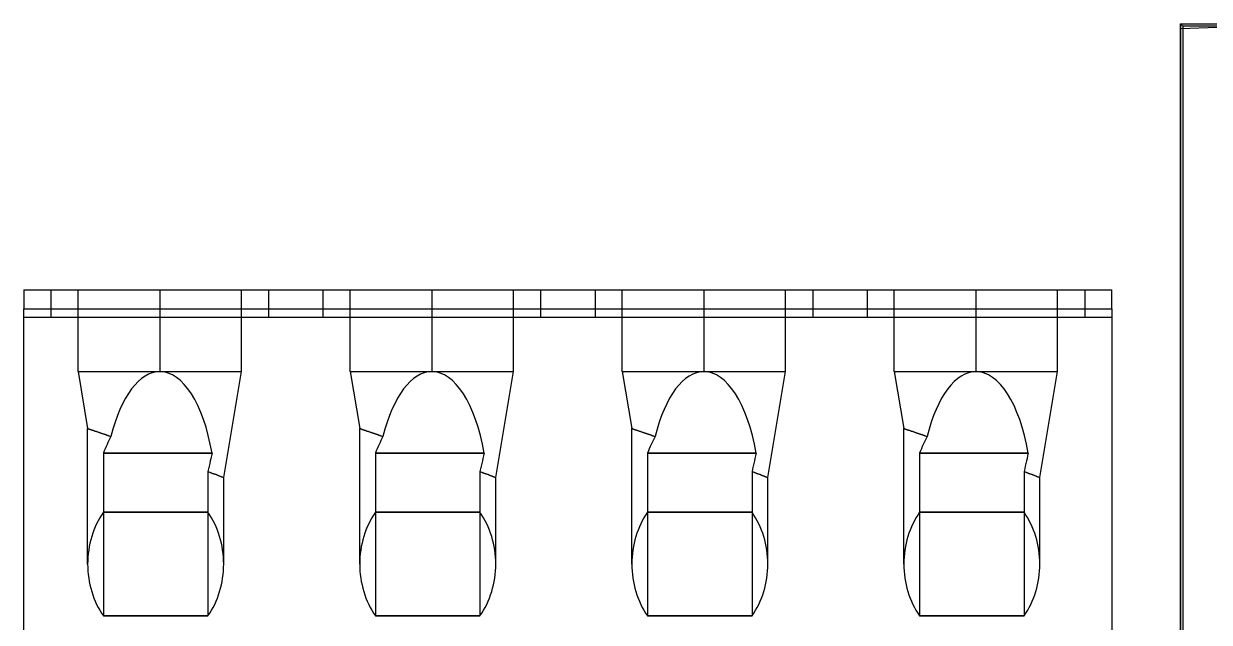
# Model space of a CAD drawing. Header units: inches. Extents: x -13.2 to 36, y -6.6 to 12.8.
# Drawn here: x 28.77 to 29.628, y 4.817 to 5.25 of the extents above; entities that cross this region are included whole.
import ezdxf

# ---------------------------------------------------------------- set-up
doc = ezdxf.new("R2010")
doc.units = ezdxf.units.IN
doc.header["$MEASUREMENT"] = 0
for name, color, linetype in [('MAIN-1', 7, 'Continuous'), ('MAIN-2', 7, 'Continuous'), ('PSYMS', 7, 'Continuous')]:
    doc.layers.add(name, color=color, linetype=linetype)

# ---------------------------------------------------------------- blocks, each defined once
blk = doc.blocks.new('2963938')
at = {"layer": 'MAIN-1'}
for p, q in [((0.05118, 2.19409), (0.05118, 2.18032)), ((0.05118, 2.19409), (0.83858, 2.19409)), ((0.83858, 2.18032), (0.83858, 2.19409)), ((0.05118, 1.92638), (0.05118, 2.18032)), ((0.05118, 2.18032), (0.83858, 2.18032)), ((0.83858, 2.18032), (0.83858, 1.92638))]:
    blk.add_line(p, q, dxfattribs=at)
at = {"layer": 'MAIN-2'}
for p, q in [((0.07087, 2.19409), (0.07087, 2.19409)), ((0.07087, 2.19409), (0.07087, 2.17441)), ((0.09055, 2.13504), (0.09055, 2.19409)), ((0.09055, 2.13504), (0.09055, 2.19409)), ((0.14961, 2.19409), (0.14961, 2.13504)), ((0.14961, 2.19409), (0.14961, 2.13504)), ((0.14961, 2.19409), (0.14961, 2.13504)), ((0.14961, 2.19409), (0.14961, 2.13504)), ((0.20866, 2.13504), (0.20866, 2.19409)), ((0.20866, 2.13504), (0.20866, 2.19409)), ((0.22835, 2.19409), (0.22835, 2.19409)), ((0.22835, 2.19409), (0.22835, 2.17441)), ((0.26772, 2.19409), (0.26772, 2.19409)), ((0.26772, 2.19409), (0.26772, 2.17441)), ((0.2874, 2.13504), (0.2874, 2.19409)), ((0.2874, 2.13504), (0.2874, 2.19409)), ((0.34646, 2.19409), (0.34646, 2.13504)), ((0.34646, 2.19409), (0.34646, 2.13504)), ((0.34646, 2.19409), (0.34646, 2.13504)), ((0.34646, 2.19409), (0.34646, 2.13504)), ((0.40551, 2.13504), (0.40551, 2.19409)), ((0.40551, 2.13504), (0.40551, 2.19409)), ((0.4252, 2.19409), (0.4252, 2.19409)), ((0.4252, 2.19409), (0.4252, 2.17441)), ((0.46457, 2.19409), (0.46457, 2.19409)), ((0.46457, 2.19409), (0.46457, 2.17441)), ((0.48425, 2.13504), (0.48425, 2.19409)), ((0.48425, 2.13504), (0.48425, 2.19409)), ((0.54331, 2.19409), (0.54331, 2.13504)), ((0.54331, 2.19409), (0.54331, 2.13504)), ((0.54331, 2.19409), (0.54331, 2.13504)), ((0.54331, 2.19409), (0.54331, 2.13504)), ((0.60236, 2.13504), (0.60236, 2.19409)), ((0.60236, 2.13504), (0.60236, 2.19409)), ((0.62205, 2.19409), (0.62205, 2.19409)), ((0.62205, 2.19409), (0.62205, 2.17441)), ((0.66142, 2.19409), (0.66142, 2.19409)), ((0.66142, 2.19409), (0.66142, 2.17441)), ((0.6811, 2.13504), (0.6811, 2.19409)), ((0.6811, 2.13504), (0.6811, 2.19409)), ((0.74016, 2.19409), (0.74016, 2.13504)), ((0.74016, 2.19409), (0.74016, 2.13504)), ((0.74016, 2.19409), (0.74016, 2.13504)), ((0.74016, 2.19409), (0.74016, 2.13504)), ((0.79921, 2.13504), (0.79921, 2.19409)), ((0.79921, 2.13504), (0.79921, 2.19409)), ((0.8189, 2.19409), (0.8189, 2.19409)), ((0.8189, 2.19409), (0.8189, 2.17441)), ((0.05118, 2.18032), (0.83858, 2.18032)), ((0.05118, 2.17441), (0.83858, 2.17441)), ((0.05118, 2.17441), (0.05118, 2.17441)), ((0.07087, 2.17441), (0.07087, 2.17441)), ((0.22835, 2.17441), (0.22835, 2.17441)), ((0.26772, 2.17441), (0.26772, 2.17441)), ((0.4252, 2.17441), (0.4252, 2.17441)), ((0.46457, 2.17441), (0.46457, 2.17441)), ((0.62205, 2.17441), (0.62205, 2.17441)), ((0.66142, 2.17441), (0.66142, 2.17441)), ((0.8189, 2.17441), (0.8189, 2.17441)), ((0.83858, 2.17441), (0.83858, 2.17441)), ((0.09055, 2.13504), (0.09744, 2.0937)), ((0.09055, 2.13504), (0.09744, 2.0937)), ((0.09055, 2.13504), (0.14961, 2.13504)), ((0.09055, 2.13504), (0.14961, 2.13504)), ((0.14961, 2.13504), (0.20866, 2.13504)), ((0.14961, 2.13504), (0.20866, 2.13504)), ((0.19587, 2.05827), (0.20866, 2.13504)), ((0.19587, 2.05827), (0.20866, 2.13504)), ((0.2874, 2.13504), (0.29429, 2.0937)), ((0.2874, 2.13504), (0.29429, 2.0937)), ((0.2874, 2.13504), (0.34646, 2.13504)), ((0.2874, 2.13504), (0.34646, 2.13504)), ((0.34646, 2.13504), (0.40551, 2.13504)), ((0.34646, 2.13504), (0.40551, 2.13504)), ((0.39272, 2.05827), (0.40551, 2.13504)), ((0.39272, 2.05827), (0.40551, 2.13504)), ((0.48425, 2.13504), (0.49114, 2.0937)), ((0.48425, 2.13504), (0.49114, 2.0937)), ((0.48425, 2.13504), (0.54331, 2.13504)), ((0.48425, 2.13504), (0.54331, 2.13504)), ((0.54331, 2.13504), (0.60236, 2.13504)), ((0.54331, 2.13504), (0.60236, 2.13504)), ((0.58957, 2.05827), (0.60236, 2.13504)), ((0.58957, 2.05827), (0.60236, 2.13504)), ((0.6811, 2.13504), (0.68799, 2.0937)), ((0.6811, 2.13504), (0.68799, 2.0937)), ((0.6811, 2.13504), (0.74016, 2.13504)), ((0.6811, 2.13504), (0.74016, 2.13504)), ((0.74016, 2.13504), (0.79921, 2.13504)), ((0.74016, 2.13504), (0.79921, 2.13504)), ((0.78642, 2.05827), (0.79921, 2.13504)), ((0.78642, 2.05827), (0.79921, 2.13504)), ((0.09744, 1.9956), (0.09744, 2.0937)), ((0.09744, 1.9956), (0.09744, 2.0937)), ((0.09746, 2.0937), (0.09758, 2.09366)), ((0.09746, 2.0937), (0.09746, 2.0937)), ((0.09758, 2.09366), (0.09746, 2.0937)), ((0.09746, 2.0937), (0.09758, 2.09366)), ((0.09746, 2.0937), (0.09746, 2.0937)), ((0.09758, 2.09366), (0.09746, 2.0937)), ((0.09758, 2.09366), (0.09781, 2.09357)), ((0.09781, 2.09357), (0.09758, 2.09366)), ((0.09758, 2.09366), (0.09781, 2.09357)), ((0.09781, 2.09357), (0.09758, 2.09366)), ((0.09781, 2.09357), (0.09817, 2.09345)), ((0.09817, 2.09345), (0.09781, 2.09357)), ((0.09781, 2.09357), (0.09817, 2.09345)), ((0.09817, 2.09345), (0.09781, 2.09357)), ((0.09817, 2.09345), (0.09865, 2.09329)), ((0.09865, 2.09329), (0.09817, 2.09345)), ((0.09817, 2.09345), (0.09865, 2.09329)), ((0.09865, 2.09329), (0.09817, 2.09345)), ((0.09865, 2.09329), (0.09924, 2.09309)), ((0.09924, 2.09309), (0.09865, 2.09329)), ((0.09865, 2.09329), (0.09924, 2.09309)), ((0.09924, 2.09309), (0.09865, 2.09329)), ((0.29429, 1.9956), (0.29429, 2.0937)), ((0.29429, 1.9956), (0.29429, 2.0937)), ((0.29431, 2.0937), (0.29443, 2.09366)), ((0.29431, 2.0937), (0.29431, 2.0937)), ((0.29443, 2.09366), (0.29431, 2.0937)), ((0.29431, 2.0937), (0.29443, 2.09366)), ((0.29431, 2.0937), (0.29431, 2.0937)), ((0.29443, 2.09366), (0.29431, 2.0937)), ((0.29443, 2.09366), (0.29466, 2.09357)), ((0.29466, 2.09357), (0.29443, 2.09366)), ((0.29443, 2.09366), (0.29466, 2.09357)), ((0.29466, 2.09357), (0.29443, 2.09366)), ((0.29466, 2.09357), (0.29502, 2.09345)), ((0.29502, 2.09345), (0.29466, 2.09357)), ((0.29466, 2.09357), (0.29502, 2.09345)), ((0.29502, 2.09345), (0.29466, 2.09357)), ((0.29502, 2.09345), (0.2955, 2.09329)), ((0.2955, 2.09329), (0.29502, 2.09345)), ((0.29502, 2.09345), (0.2955, 2.09329)), ((0.2955, 2.09329), (0.29502, 2.09345)), ((0.2955, 2.09329), (0.29609, 2.09309)), ((0.29609, 2.09309), (0.2955, 2.09329)), ((0.2955, 2.09329), (0.29609, 2.09309)), ((0.29609, 2.09309), (0.2955, 2.09329)), ((0.49114, 1.9956), (0.49114, 2.0937)), ((0.49114, 1.9956), (0.49114, 2.0937)), ((0.49116, 2.0937), (0.49128, 2.09366)), ((0.49116, 2.0937), (0.49116, 2.0937)), ((0.49128, 2.09366), (0.49116, 2.0937)), ((0.49116, 2.0937), (0.49128, 2.09366)), ((0.49116, 2.0937), (0.49116, 2.0937)), ((0.49128, 2.09366), (0.49116, 2.0937)), ((0.49128, 2.09366), (0.49152, 2.09357)), ((0.49152, 2.09357), (0.49128, 2.09366)), ((0.49128, 2.09366), (0.49152, 2.09357)), ((0.49152, 2.09357), (0.49128, 2.09366)), ((0.49152, 2.09357), (0.49187, 2.09345)), ((0.49187, 2.09345), (0.49152, 2.09357)), ((0.49152, 2.09357), (0.49187, 2.09345)), ((0.49187, 2.09345), (0.49152, 2.09357)), ((0.49187, 2.09345), (0.49235, 2.09329)), ((0.49235, 2.09329), (0.49187, 2.09345)), ((0.49187, 2.09345), (0.49235, 2.09329)), ((0.49235, 2.09329), (0.49187, 2.09345)), ((0.49235, 2.09329), (0.49294, 2.09309)), ((0.49294, 2.09309), (0.49235, 2.09329)), ((0.49235, 2.09329), (0.49294, 2.09309)), ((0.49294, 2.09309), (0.49235, 2.09329)), ((0.68799, 1.9956), (0.68799, 2.0937)), ((0.68799, 1.9956), (0.68799, 2.0937)), ((0.68801, 2.0937), (0.68813, 2.09366)), ((0.68801, 2.0937), (0.68801, 2.0937)), ((0.68813, 2.09366), (0.68801, 2.0937)), ((0.68801, 2.0937), (0.68813, 2.09366)), ((0.68801, 2.0937), (0.68801, 2.0937)), ((0.68813, 2.09366), (0.68801, 2.0937)), ((0.68813, 2.09366), (0.68837, 2.09357)), ((0.68837, 2.09357), (0.68813, 2.09366)), ((0.68813, 2.09366), (0.68837, 2.09357)), ((0.68837, 2.09357), (0.68813, 2.09366)), ((0.68837, 2.09357), (0.68872, 2.09345)), ((0.68872, 2.09345), (0.68837, 2.09357)), ((0.68837, 2.09357), (0.68872, 2.09345)), ((0.68872, 2.09345), (0.68837, 2.09357)), ((0.68872, 2.09345), (0.6892, 2.09329)), ((0.6892, 2.09329), (0.68872, 2.09345)), ((0.68872, 2.09345), (0.6892, 2.09329)), ((0.6892, 2.09329), (0.68872, 2.09345)), ((0.6892, 2.09329), (0.68979, 2.09309)), ((0.68979, 2.09309), (0.6892, 2.09329)), ((0.6892, 2.09329), (0.68979, 2.09309)), ((0.68979, 2.09309), (0.6892, 2.09329)), ((0.09924, 2.09309), (0.09994, 2.09285)), ((0.09994, 2.09285), (0.09924, 2.09309)), ((0.09924, 2.09309), (0.09994, 2.09285)), ((0.09994, 2.09285), (0.09924, 2.09309)), ((0.09994, 2.09285), (0.10076, 2.09257)), ((0.10076, 2.09257), (0.09994, 2.09285)), ((0.09994, 2.09285), (0.10076, 2.09257)), ((0.10076, 2.09257), (0.09994, 2.09285)), ((0.10076, 2.09257), (0.10168, 2.09226)), ((0.10168, 2.09226), (0.10076, 2.09257)), ((0.10076, 2.09257), (0.10168, 2.09226)), ((0.10168, 2.09226), (0.10076, 2.09257)), ((0.10168, 2.09226), (0.10271, 2.09191)), ((0.10271, 2.09191), (0.10168, 2.09226)), ((0.10168, 2.09226), (0.10271, 2.09191)), ((0.10271, 2.09191), (0.10168, 2.09226)), ((0.10271, 2.09191), (0.10384, 2.09152)), ((0.10384, 2.09152), (0.10271, 2.09191)), ((0.10271, 2.09191), (0.10384, 2.09152)), ((0.10384, 2.09152), (0.10271, 2.09191)), ((0.10384, 2.09152), (0.10507, 2.0911)), ((0.10507, 2.0911), (0.10384, 2.09152)), ((0.10384, 2.09152), (0.10507, 2.0911)), ((0.10507, 2.0911), (0.10384, 2.09152)), ((0.10507, 2.0911), (0.10639, 2.09065)), ((0.10639, 2.09065), (0.10507, 2.0911)), ((0.10507, 2.0911), (0.10639, 2.09065)), ((0.10639, 2.09065), (0.10507, 2.0911)), ((0.10639, 2.09065), (0.1078, 2.09016)), ((0.1078, 2.09016), (0.10639, 2.09065)), ((0.10639, 2.09065), (0.1078, 2.09016)), ((0.1078, 2.09016), (0.10639, 2.09065)), ((0.1078, 2.09016), (0.10931, 2.08964)), ((0.1078, 2.09016), (0.10931, 2.08964)), ((0.10931, 2.08964), (0.1078, 2.09016)), ((0.10931, 2.08964), (0.1078, 2.09016)), ((0.10931, 2.08964), (0.11089, 2.0891)), ((0.11089, 2.0891), (0.10931, 2.08964)), ((0.10931, 2.08964), (0.11089, 2.0891)), ((0.11089, 2.0891), (0.10931, 2.08964)), ((0.11089, 2.0891), (0.11255, 2.08853)), ((0.11255, 2.08853), (0.11089, 2.0891)), ((0.11089, 2.0891), (0.11255, 2.08853)), ((0.11255, 2.08853), (0.11089, 2.0891)), ((0.11255, 2.08853), (0.11428, 2.08793)), ((0.11428, 2.08793), (0.11255, 2.08853)), ((0.11255, 2.08853), (0.11428, 2.08793)), ((0.11428, 2.08793), (0.11255, 2.08853)), ((0.29609, 2.09309), (0.29679, 2.09285)), ((0.29679, 2.09285), (0.29609, 2.09309)), ((0.29609, 2.09309), (0.29679, 2.09285)), ((0.29679, 2.09285), (0.29609, 2.09309)), ((0.29679, 2.09285), (0.29761, 2.09257)), ((0.29761, 2.09257), (0.29679, 2.09285)), ((0.29679, 2.09285), (0.29761, 2.09257)), ((0.29761, 2.09257), (0.29679, 2.09285)), ((0.29761, 2.09257), (0.29853, 2.09226)), ((0.29853, 2.09226), (0.29761, 2.09257)), ((0.29761, 2.09257), (0.29853, 2.09226)), ((0.29853, 2.09226), (0.29761, 2.09257)), ((0.29853, 2.09226), (0.29956, 2.09191)), ((0.29956, 2.09191), (0.29853, 2.09226)), ((0.29853, 2.09226), (0.29956, 2.09191)), ((0.29956, 2.09191), (0.29853, 2.09226)), ((0.29956, 2.09191), (0.30069, 2.09152)), ((0.30069, 2.09152), (0.29956, 2.09191)), ((0.29956, 2.09191), (0.30069, 2.09152)), ((0.30069, 2.09152), (0.29956, 2.09191)), ((0.30069, 2.09152), (0.30192, 2.0911)), ((0.30192, 2.0911), (0.30069, 2.09152)), ((0.30069, 2.09152), (0.30192, 2.0911)), ((0.30192, 2.0911), (0.30069, 2.09152)), ((0.30192, 2.0911), (0.30324, 2.09065)), ((0.30324, 2.09065), (0.30192, 2.0911)), ((0.30192, 2.0911), (0.30324, 2.09065)), ((0.30324, 2.09065), (0.30192, 2.0911)), ((0.30324, 2.09065), (0.30466, 2.09016)), ((0.30466, 2.09016), (0.30324, 2.09065)), ((0.30324, 2.09065), (0.30466, 2.09016)), ((0.30466, 2.09016), (0.30324, 2.09065)), ((0.30466, 2.09016), (0.30616, 2.08964)), ((0.30616, 2.08964), (0.30466, 2.09016)), ((0.30466, 2.09016), (0.30616, 2.08964)), ((0.30616, 2.08964), (0.30466, 2.09016)), ((0.30616, 2.08964), (0.30774, 2.0891)), ((0.30774, 2.0891), (0.30616, 2.08964)), ((0.30616, 2.08964), (0.30774, 2.0891)), ((0.30774, 2.0891), (0.30616, 2.08964)), ((0.30774, 2.0891), (0.3094, 2.08853)), ((0.3094, 2.08853), (0.30774, 2.0891)), ((0.30774, 2.0891), (0.3094, 2.08853)), ((0.3094, 2.08853), (0.30774, 2.0891)), ((0.3094, 2.08853), (0.31114, 2.08793)), ((0.31114, 2.08793), (0.3094, 2.08853)), ((0.3094, 2.08853), (0.31114, 2.08793)), ((0.31114, 2.08793), (0.3094, 2.08853)), ((0.49294, 2.09309), (0.49364, 2.09285)), ((0.49364, 2.09285), (0.49294, 2.09309)), ((0.49294, 2.09309), (0.49364, 2.09285)), ((0.49364, 2.09285), (0.49294, 2.09309)), ((0.49364, 2.09285), (0.49446, 2.09257)), ((0.49446, 2.09257), (0.49364, 2.09285)), ((0.49364, 2.09285), (0.49446, 2.09257)), ((0.49446, 2.09257), (0.49364, 2.09285)), ((0.49446, 2.09257), (0.49538, 2.09226)), ((0.49538, 2.09226), (0.49446, 2.09257)), ((0.49446, 2.09257), (0.49538, 2.09226)), ((0.49538, 2.09226), (0.49446, 2.09257)), ((0.49538, 2.09226), (0.49641, 2.09191)), ((0.49641, 2.09191), (0.49538, 2.09226)), ((0.49538, 2.09226), (0.49641, 2.09191)), ((0.49641, 2.09191), (0.49538, 2.09226)), ((0.49641, 2.09191), (0.49754, 2.09152)), ((0.49754, 2.09152), (0.49641, 2.09191)), ((0.49641, 2.09191), (0.49754, 2.09152)), ((0.49754, 2.09152), (0.49641, 2.09191)), ((0.49754, 2.09152), (0.49877, 2.0911)), ((0.49877, 2.0911), (0.49754, 2.09152)), ((0.49754, 2.09152), (0.49877, 2.0911)), ((0.49877, 2.0911), (0.49754, 2.09152)), ((0.49877, 2.0911), (0.50009, 2.09065)), ((0.50009, 2.09065), (0.49877, 2.0911)), ((0.49877, 2.0911), (0.50009, 2.09065)), ((0.50009, 2.09065), (0.49877, 2.0911)), ((0.50009, 2.09065), (0.50151, 2.09016)), ((0.50151, 2.09016), (0.50009, 2.09065)), ((0.50009, 2.09065), (0.50151, 2.09016)), ((0.50151, 2.09016), (0.50009, 2.09065)), ((0.50151, 2.09016), (0.50301, 2.08964)), ((0.50301, 2.08964), (0.50151, 2.09016)), ((0.50151, 2.09016), (0.50301, 2.08964)), ((0.50301, 2.08964), (0.50151, 2.09016)), ((0.50301, 2.08964), (0.50459, 2.0891)), ((0.50459, 2.0891), (0.50301, 2.08964)), ((0.50301, 2.08964), (0.50459, 2.0891)), ((0.50459, 2.0891), (0.50301, 2.08964)), ((0.50459, 2.0891), (0.50625, 2.08853)), ((0.50625, 2.08853), (0.50459, 2.0891)), ((0.50459, 2.0891), (0.50625, 2.08853)), ((0.50625, 2.08853), (0.50459, 2.0891)), ((0.50625, 2.08853), (0.50799, 2.08793)), ((0.50799, 2.08793), (0.50625, 2.08853)), ((0.50625, 2.08853), (0.50799, 2.08793)), ((0.50799, 2.08793), (0.50625, 2.08853)), ((0.68979, 2.09309), (0.69049, 2.09285)), ((0.69049, 2.09285), (0.68979, 2.09309)), ((0.68979, 2.09309), (0.69049, 2.09285)), ((0.69049, 2.09285), (0.68979, 2.09309)), ((0.69049, 2.09285), (0.69131, 2.09257)), ((0.69131, 2.09257), (0.69049, 2.09285)), ((0.69049, 2.09285), (0.69131, 2.09257)), ((0.69131, 2.09257), (0.69049, 2.09285)), ((0.69131, 2.09257), (0.69223, 2.09226)), ((0.69223, 2.09226), (0.69131, 2.09257)), ((0.69131, 2.09257), (0.69223, 2.09226)), ((0.69223, 2.09226), (0.69131, 2.09257)), ((0.69223, 2.09226), (0.69326, 2.09191)), ((0.69326, 2.09191), (0.69223, 2.09226)), ((0.69223, 2.09226), (0.69326, 2.09191)), ((0.69326, 2.09191), (0.69223, 2.09226)), ((0.69326, 2.09191), (0.69439, 2.09152)), ((0.69439, 2.09152), (0.69326, 2.09191)), ((0.69326, 2.09191), (0.69439, 2.09152)), ((0.69439, 2.09152), (0.69326, 2.09191)), ((0.69439, 2.09152), (0.69562, 2.0911)), ((0.69562, 2.0911), (0.69439, 2.09152)), ((0.69439, 2.09152), (0.69562, 2.0911)), ((0.69562, 2.0911), (0.69439, 2.09152)), ((0.69562, 2.0911), (0.69694, 2.09065)), ((0.69694, 2.09065), (0.69562, 2.0911)), ((0.69562, 2.0911), (0.69694, 2.09065)), ((0.69694, 2.09065), (0.69562, 2.0911)), ((0.69694, 2.09065), (0.69836, 2.09016)), ((0.69836, 2.09016), (0.69694, 2.09065)), ((0.69694, 2.09065), (0.69836, 2.09016)), ((0.69836, 2.09016), (0.69694, 2.09065)), ((0.69836, 2.09016), (0.69986, 2.08964)), ((0.69986, 2.08964), (0.69836, 2.09016)), ((0.69836, 2.09016), (0.69986, 2.08964)), ((0.69986, 2.08964), (0.69836, 2.09016)), ((0.69986, 2.08964), (0.70144, 2.0891)), ((0.70144, 2.0891), (0.69986, 2.08964)), ((0.69986, 2.08964), (0.70144, 2.0891)), ((0.70144, 2.0891), (0.69986, 2.08964)), ((0.70144, 2.0891), (0.7031, 2.08853)), ((0.7031, 2.08853), (0.70144, 2.0891)), ((0.70144, 2.0891), (0.7031, 2.08853)), ((0.7031, 2.08853), (0.70144, 2.0891)), ((0.7031, 2.08853), (0.70484, 2.08793)), ((0.70484, 2.08793), (0.7031, 2.08853)), ((0.7031, 2.08853), (0.70484, 2.08793)), ((0.70484, 2.08793), (0.7031, 2.08853)), ((0.10884, 2.07598), (0.18742, 2.07598)), ((0.10884, 2.07598), (0.10884, 1.95806)), ((0.10884, 2.07598), (0.10884, 2.03313)), ((0.18742, 2.07598), (0.10884, 2.07598)), ((0.10884, 2.07598), (0.18742, 2.07598)), ((0.10884, 2.07598), (0.10884, 2.03313)), ((0.10884, 2.07598), (0.10884, 1.95806)), ((0.18742, 2.07598), (0.10884, 2.07598)), ((0.18742, 2.07598), (0.187, 2.07407)), ((0.18742, 2.07598), (0.187, 2.07407)), ((0.18742, 2.07598), (0.187, 2.07407)), ((0.18742, 2.07598), (0.187, 2.07407)), ((0.30569, 2.07598), (0.38427, 2.07598)), ((0.30569, 2.07598), (0.30569, 1.95806)), ((0.30569, 2.07598), (0.30569, 2.03313)), ((0.38427, 2.07598), (0.30569, 2.07598)), ((0.30569, 2.07598), (0.38427, 2.07598)), ((0.30569, 2.07598), (0.30569, 2.03313)), ((0.30569, 2.07598), (0.30569, 1.95806)), ((0.38427, 2.07598), (0.30569, 2.07598)), ((0.38427, 2.07598), (0.38385, 2.07407)), ((0.38427, 2.07598), (0.38385, 2.07407)), ((0.38427, 2.07598), (0.38385, 2.07407)), ((0.38427, 2.07598), (0.38385, 2.07407)), ((0.50254, 2.07598), (0.58112, 2.07598)), ((0.50254, 2.07598), (0.50254, 1.95806)), ((0.50254, 2.07598), (0.50254, 2.03313)), ((0.58112, 2.07598), (0.50254, 2.07598)), ((0.50254, 2.07598), (0.58112, 2.07598)), ((0.50254, 2.07598), (0.50254, 2.03313)), ((0.50254, 2.07598), (0.50254, 1.95806)), ((0.58112, 2.07598), (0.50254, 2.07598)), ((0.58112, 2.07598), (0.5807, 2.07407)), ((0.58112, 2.07598), (0.5807, 2.07407)), ((0.58112, 2.07598), (0.5807, 2.07407)), ((0.58112, 2.07598), (0.5807, 2.07407)), ((0.69939, 2.07598), (0.77797, 2.07598)), ((0.69939, 2.07598), (0.69939, 1.95806)), ((0.69939, 2.07598), (0.69939, 2.03313)), ((0.77797, 2.07598), (0.69939, 2.07598)), ((0.69939, 2.07598), (0.77797, 2.07598)), ((0.69939, 2.07598), (0.69939, 2.03313)), ((0.69939, 2.07598), (0.69939, 1.95806)), ((0.77797, 2.07598), (0.69939, 2.07598)), ((0.77797, 2.07598), (0.77756, 2.07407)), ((0.77797, 2.07598), (0.77756, 2.07407)), ((0.77797, 2.07598), (0.77756, 2.07407)), ((0.77797, 2.07598), (0.77756, 2.07407)), ((0.18574, 2.06833), (0.18532, 2.06642)), ((0.18574, 2.06833), (0.18532, 2.06642)), ((0.18574, 2.06833), (0.18532, 2.06642)), ((0.18574, 2.06833), (0.18532, 2.06642)), ((0.18617, 2.07025), (0.18574, 2.06833)), ((0.18617, 2.07025), (0.18574, 2.06833)), ((0.18617, 2.07025), (0.18574, 2.06833)), ((0.18617, 2.07025), (0.18574, 2.06833)), ((0.18659, 2.07216), (0.18617, 2.07025)), ((0.18659, 2.07216), (0.18617, 2.07025)), ((0.18659, 2.07216), (0.18617, 2.07025)), ((0.18659, 2.07216), (0.18617, 2.07025)), ((0.187, 2.07407), (0.18659, 2.07216)), ((0.187, 2.07407), (0.18659, 2.07216)), ((0.187, 2.07407), (0.18659, 2.07216)), ((0.187, 2.07407), (0.18659, 2.07216)), ((0.3826, 2.06833), (0.38217, 2.06642)), ((0.3826, 2.06833), (0.38217, 2.06642)), ((0.3826, 2.06833), (0.38217, 2.06642)), ((0.3826, 2.06833), (0.38217, 2.06642)), ((0.38302, 2.07025), (0.3826, 2.06833)), ((0.38302, 2.07025), (0.3826, 2.06833)), ((0.38302, 2.07025), (0.3826, 2.06833)), ((0.38302, 2.07025), (0.3826, 2.06833)), ((0.38344, 2.07216), (0.38302, 2.07025)), ((0.38344, 2.07216), (0.38302, 2.07025)), ((0.38344, 2.07216), (0.38302, 2.07025)), ((0.38344, 2.07216), (0.38302, 2.07025)), ((0.38385, 2.07407), (0.38344, 2.07216)), ((0.38385, 2.07407), (0.38344, 2.07216)), ((0.38385, 2.07407), (0.38344, 2.07216)), ((0.38385, 2.07407), (0.38344, 2.07216)), ((0.57945, 2.06833), (0.57902, 2.06642)), ((0.57945, 2.06833), (0.57902, 2.06642)), ((0.57945, 2.06833), (0.57902, 2.06642)), ((0.57945, 2.06833), (0.57902, 2.06642)), ((0.57987, 2.07025), (0.57945, 2.06833)), ((0.57987, 2.07025), (0.57945, 2.06833)), ((0.57987, 2.07025), (0.57945, 2.06833)), ((0.57987, 2.07025), (0.57945, 2.06833)), ((0.58029, 2.07216), (0.57987, 2.07025)), ((0.58029, 2.07216), (0.57987, 2.07025)), ((0.58029, 2.07216), (0.57987, 2.07025)), ((0.58029, 2.07216), (0.57987, 2.07025)), ((0.5807, 2.07407), (0.58029, 2.07216)), ((0.5807, 2.07407), (0.58029, 2.07216)), ((0.5807, 2.07407), (0.58029, 2.07216)), ((0.5807, 2.07407), (0.58029, 2.07216)), ((0.7763, 2.06833), (0.77587, 2.06642)), ((0.7763, 2.06833), (0.77587, 2.06642)), ((0.7763, 2.06833), (0.77587, 2.06642)), ((0.7763, 2.06833), (0.77587, 2.06642)), ((0.77672, 2.07025), (0.7763, 2.06833)), ((0.77672, 2.07025), (0.7763, 2.06833)), ((0.77672, 2.07025), (0.7763, 2.06833)), ((0.77672, 2.07025), (0.7763, 2.06833)), ((0.77714, 2.07216), (0.77672, 2.07025)), ((0.77714, 2.07216), (0.77672, 2.07025)), ((0.77714, 2.07216), (0.77672, 2.07025)), ((0.77714, 2.07216), (0.77672, 2.07025)), ((0.77756, 2.07407), (0.77714, 2.07216)), ((0.77756, 2.07407), (0.77714, 2.07216)), ((0.77756, 2.07407), (0.77714, 2.07216)), ((0.77756, 2.07407), (0.77714, 2.07216)), ((0.1849, 2.06451), (0.18447, 2.0626)), ((0.1849, 2.06451), (0.18447, 2.0626)), ((0.1849, 2.06451), (0.18447, 2.0626)), ((0.1849, 2.06451), (0.18447, 2.0626)), ((0.18663, 2.06178), (0.18447, 2.0626)), ((0.18447, 2.0626), (0.18663, 2.06178)), ((0.18447, 2.0626), (0.18447, 2.03313)), ((0.18447, 2.0626), (0.18447, 1.95806)), ((0.18663, 2.06178), (0.18447, 2.0626)), ((0.18447, 2.0626), (0.18663, 2.06178)), ((0.18447, 2.0626), (0.18447, 2.03313)), ((0.18447, 2.0626), (0.18447, 1.95806)), ((0.18532, 2.06642), (0.1849, 2.06451)), ((0.18532, 2.06642), (0.1849, 2.06451)), ((0.18532, 2.06642), (0.1849, 2.06451)), ((0.18532, 2.06642), (0.1849, 2.06451)), ((0.1886, 2.06104), (0.18663, 2.06178)), ((0.18663, 2.06178), (0.1886, 2.06104)), ((0.1886, 2.06104), (0.18663, 2.06178)), ((0.18663, 2.06178), (0.1886, 2.06104)), ((0.19036, 2.06037), (0.1886, 2.06104)), ((0.1886, 2.06104), (0.19036, 2.06037)), ((0.19036, 2.06037), (0.1886, 2.06104)), ((0.1886, 2.06104), (0.19036, 2.06037)), ((0.19189, 2.05979), (0.19036, 2.06037)), ((0.19036, 2.06037), (0.19189, 2.05979)), ((0.19189, 2.05979), (0.19036, 2.06037)), ((0.19036, 2.06037), (0.19189, 2.05979)), ((0.19319, 2.05929), (0.19189, 2.05979)), ((0.19189, 2.05979), (0.19319, 2.05929)), ((0.19319, 2.05929), (0.19189, 2.05979)), ((0.19189, 2.05979), (0.19319, 2.05929)), ((0.19424, 2.05889), (0.19319, 2.05929)), ((0.19319, 2.05929), (0.19424, 2.05889)), ((0.19424, 2.05889), (0.19319, 2.05929)), ((0.19319, 2.05929), (0.19424, 2.05889)), ((0.19503, 2.05859), (0.19424, 2.05889)), ((0.19424, 2.05889), (0.19503, 2.05859)), ((0.19503, 2.05859), (0.19424, 2.05889)), ((0.19424, 2.05889), (0.19503, 2.05859)), ((0.38175, 2.06451), (0.38132, 2.0626)), ((0.38175, 2.06451), (0.38132, 2.0626)), ((0.38175, 2.06451), (0.38132, 2.0626)), ((0.38175, 2.06451), (0.38132, 2.0626)), ((0.38348, 2.06178), (0.38132, 2.0626)), ((0.38132, 2.0626), (0.38348, 2.06178)), ((0.38132, 2.0626), (0.38132, 2.03313)), ((0.38132, 2.0626), (0.38132, 1.95806)), ((0.38348, 2.06178), (0.38132, 2.0626)), ((0.38132, 2.0626), (0.38348, 2.06178)), ((0.38132, 2.0626), (0.38132, 2.03313)), ((0.38132, 2.0626), (0.38132, 1.95806)), ((0.38217, 2.06642), (0.38175, 2.06451)), ((0.38217, 2.06642), (0.38175, 2.06451)), ((0.38217, 2.06642), (0.38175, 2.06451)), ((0.38217, 2.06642), (0.38175, 2.06451)), ((0.38545, 2.06104), (0.38348, 2.06178)), ((0.38348, 2.06178), (0.38545, 2.06104)), ((0.38545, 2.06104), (0.38348, 2.06178)), ((0.38348, 2.06178), (0.38545, 2.06104)), ((0.38721, 2.06037), (0.38545, 2.06104)), ((0.38545, 2.06104), (0.38721, 2.06037)), ((0.38721, 2.06037), (0.38545, 2.06104)), ((0.38545, 2.06104), (0.38721, 2.06037)), ((0.38874, 2.05979), (0.38721, 2.06037)), ((0.38721, 2.06037), (0.38874, 2.05979)), ((0.38874, 2.05979), (0.38721, 2.06037)), ((0.38721, 2.06037), (0.38874, 2.05979)), ((0.39004, 2.05929), (0.38874, 2.05979)), ((0.38874, 2.05979), (0.39004, 2.05929)), ((0.39004, 2.05929), (0.38874, 2.05979)), ((0.38874, 2.05979), (0.39004, 2.05929)), ((0.39109, 2.05889), (0.39004, 2.05929)), ((0.39004, 2.05929), (0.39109, 2.05889)), ((0.39109, 2.05889), (0.39004, 2.05929)), ((0.39004, 2.05929), (0.39109, 2.05889)), ((0.39188, 2.05859), (0.39109, 2.05889)), ((0.39109, 2.05889), (0.39188, 2.05859)), ((0.39188, 2.05859), (0.39109, 2.05889)), ((0.39109, 2.05889), (0.39188, 2.05859)), ((0.5786, 2.06451), (0.57817, 2.0626)), ((0.5786, 2.06451), (0.57817, 2.0626)), ((0.5786, 2.06451), (0.57817, 2.0626)), ((0.5786, 2.06451), (0.57817, 2.0626)), ((0.58033, 2.06178), (0.57817, 2.0626)), ((0.57817, 2.0626), (0.58033, 2.06178)), ((0.57817, 2.0626), (0.57817, 2.03313)), ((0.57817, 2.0626), (0.57817, 1.95806)), ((0.58033, 2.06178), (0.57817, 2.0626)), ((0.57817, 2.0626), (0.58033, 2.06178)), ((0.57817, 2.0626), (0.57817, 2.03313)), ((0.57817, 2.0626), (0.57817, 1.95806)), ((0.57902, 2.06642), (0.5786, 2.06451)), ((0.57902, 2.06642), (0.5786, 2.06451)), ((0.57902, 2.06642), (0.5786, 2.06451)), ((0.57902, 2.06642), (0.5786, 2.06451)), ((0.5823, 2.06104), (0.58033, 2.06178)), ((0.58033, 2.06178), (0.5823, 2.06104)), ((0.5823, 2.06104), (0.58033, 2.06178)), ((0.58033, 2.06178), (0.5823, 2.06104)), ((0.58406, 2.06037), (0.5823, 2.06104)), ((0.5823, 2.06104), (0.58406, 2.06037)), ((0.58406, 2.06037), (0.5823, 2.06104)), ((0.5823, 2.06104), (0.58406, 2.06037)), ((0.58559, 2.05979), (0.58406, 2.06037)), ((0.58406, 2.06037), (0.58559, 2.05979)), ((0.58559, 2.05979), (0.58406, 2.06037)), ((0.58406, 2.06037), (0.58559, 2.05979)), ((0.58689, 2.05929), (0.58559, 2.05979)), ((0.58559, 2.05979), (0.58689, 2.05929)), ((0.58689, 2.05929), (0.58559, 2.05979)), ((0.58559, 2.05979), (0.58689, 2.05929)), ((0.58794, 2.05889), (0.58689, 2.05929)), ((0.58689, 2.05929), (0.58794, 2.05889)), ((0.58794, 2.05889), (0.58689, 2.05929)), ((0.58689, 2.05929), (0.58794, 2.05889)), ((0.58873, 2.05859), (0.58794, 2.05889)), ((0.58794, 2.05889), (0.58873, 2.05859)), ((0.58873, 2.05859), (0.58794, 2.05889)), ((0.58794, 2.05889), (0.58873, 2.05859)), ((0.77545, 2.06451), (0.77502, 2.0626)), ((0.77545, 2.06451), (0.77502, 2.0626)), ((0.77545, 2.06451), (0.77502, 2.0626)), ((0.77545, 2.06451), (0.77502, 2.0626)), ((0.77718, 2.06178), (0.77502, 2.0626)), ((0.77502, 2.0626), (0.77718, 2.06178)), ((0.77502, 2.0626), (0.77502, 2.03313)), ((0.77502, 2.0626), (0.77502, 1.95806)), ((0.77718, 2.06178), (0.77502, 2.0626)), ((0.77502, 2.0626), (0.77718, 2.06178)), ((0.77502, 2.0626), (0.77502, 2.03313)), ((0.77502, 2.0626), (0.77502, 1.95806)), ((0.77587, 2.06642), (0.77545, 2.06451)), ((0.77587, 2.06642), (0.77545, 2.06451)), ((0.77587, 2.06642), (0.77545, 2.06451)), ((0.77587, 2.06642), (0.77545, 2.06451)), ((0.77915, 2.06104), (0.77718, 2.06178)), ((0.77718, 2.06178), (0.77915, 2.06104)), ((0.77915, 2.06104), (0.77718, 2.06178)), ((0.77718, 2.06178), (0.77915, 2.06104)), ((0.78091, 2.06037), (0.77915, 2.06104)), ((0.77915, 2.06104), (0.78091, 2.06037)), ((0.78091, 2.06037), (0.77915, 2.06104)), ((0.77915, 2.06104), (0.78091, 2.06037)), ((0.78244, 2.05979), (0.78091, 2.06037)), ((0.78091, 2.06037), (0.78244, 2.05979)), ((0.78244, 2.05979), (0.78091, 2.06037)), ((0.78091, 2.06037), (0.78244, 2.05979)), ((0.78374, 2.05929), (0.78244, 2.05979)), ((0.78244, 2.05979), (0.78374, 2.05929)), ((0.78374, 2.05929), (0.78244, 2.05979)), ((0.78244, 2.05979), (0.78374, 2.05929)), ((0.78479, 2.05889), (0.78374, 2.05929)), ((0.78374, 2.05929), (0.78479, 2.05889)), ((0.78479, 2.05889), (0.78374, 2.05929)), ((0.78374, 2.05929), (0.78479, 2.05889)), ((0.78558, 2.05859), (0.78479, 2.05889)), ((0.78479, 2.05889), (0.78558, 2.05859)), ((0.78558, 2.05859), (0.78479, 2.05889)), ((0.78479, 2.05889), (0.78558, 2.05859)), ((0.19556, 2.05838), (0.19503, 2.05859)), ((0.19503, 2.05859), (0.19556, 2.05838)), ((0.19556, 2.05838), (0.19503, 2.05859)), ((0.19503, 2.05859), (0.19556, 2.05838)), ((0.19583, 2.05828), (0.19556, 2.05838)), ((0.19556, 2.05838), (0.19583, 2.05828)), ((0.19583, 2.05828), (0.19556, 2.05838)), ((0.19556, 2.05838), (0.19583, 2.05828)), ((0.19583, 2.05828), (0.19583, 2.05828)), ((0.19583, 2.05828), (0.19583, 2.05828)), ((0.19587, 1.9956), (0.19587, 2.05827)), ((0.19587, 1.9956), (0.19587, 2.05827)), ((0.39241, 2.05838), (0.39188, 2.05859)), ((0.39188, 2.05859), (0.39241, 2.05838)), ((0.39241, 2.05838), (0.39188, 2.05859)), ((0.39188, 2.05859), (0.39241, 2.05838)), ((0.39241, 2.05838), (0.39268, 2.05828)), ((0.39241, 2.05838), (0.39268, 2.05828)), ((0.39268, 2.05828), (0.39241, 2.05838)), ((0.39268, 2.05828), (0.39241, 2.05838)), ((0.39268, 2.05828), (0.39268, 2.05828)), ((0.39268, 2.05828), (0.39268, 2.05828)), ((0.39272, 1.9956), (0.39272, 2.05827)), ((0.39272, 1.9956), (0.39272, 2.05827)), ((0.58927, 2.05838), (0.58873, 2.05859)), ((0.58873, 2.05859), (0.58927, 2.05838)), ((0.58927, 2.05838), (0.58873, 2.05859)), ((0.58873, 2.05859), (0.58927, 2.05838)), ((0.58953, 2.05828), (0.58927, 2.05838)), ((0.58927, 2.05838), (0.58953, 2.05828)), ((0.58953, 2.05828), (0.58927, 2.05838)), ((0.58927, 2.05838), (0.58953, 2.05828)), ((0.58953, 2.05828), (0.58953, 2.05828)), ((0.58953, 2.05828), (0.58953, 2.05828)), ((0.58957, 1.9956), (0.58957, 2.05827)), ((0.58957, 1.9956), (0.58957, 2.05827)), ((0.78612, 2.05838), (0.78558, 2.05859)), ((0.78558, 2.05859), (0.78612, 2.05838)), ((0.78612, 2.05838), (0.78558, 2.05859)), ((0.78558, 2.05859), (0.78612, 2.05838)), ((0.78638, 2.05828), (0.78612, 2.05838)), ((0.78612, 2.05838), (0.78638, 2.05828)), ((0.78638, 2.05828), (0.78612, 2.05838)), ((0.78612, 2.05838), (0.78638, 2.05828)), ((0.78638, 2.05828), (0.78638, 2.05828)), ((0.78638, 2.05828), (0.78638, 2.05828)), ((0.78642, 1.9956), (0.78642, 2.05827)), ((0.78642, 1.9956), (0.78642, 2.05827)), ((0.10884, 2.03313), (0.18447, 2.03313)), ((0.18447, 2.03313), (0.10884, 2.03313)), ((0.30569, 2.03313), (0.38132, 2.03313)), ((0.38132, 2.03313), (0.30569, 2.03313)), ((0.50254, 2.03313), (0.57817, 2.03313)), ((0.57817, 2.03313), (0.50254, 2.03313)), ((0.69939, 2.03313), (0.77502, 2.03313)), ((0.77502, 2.03313), (0.69939, 2.03313)), ((0.18447, 1.95806), (0.10884, 1.95806)), ((0.10884, 1.95806), (0.18447, 1.95806)), ((0.38132, 1.95806), (0.30569, 1.95806)), ((0.30569, 1.95806), (0.38132, 1.95806)), ((0.57817, 1.95806), (0.50254, 1.95806)), ((0.50254, 1.95806), (0.57817, 1.95806)), ((0.77502, 1.95806), (0.69939, 1.95806)), ((0.69939, 1.95806), (0.77502, 1.95806))]:
    blk.add_line(p, q, dxfattribs=at)
for centre, major_axis, ratio, start_param, end_param in [((0.14961, 2.04179), (0, -0.09324), 0.43589, 3.141593, 4.194846), ((0.14961, 2.04179), (0, 0.09324), 0.43589, 0, 1.053254), ((0.14961, 2.04179), (0, -0.09324), 0.43589, 3.141593, 4.194846), ((0.14961, 2.04179), (0, 0.09324), 0.43589, 0, 1.053254), ((0.14961, 2.04179), (0, -0.09324), 0.43589, 1.94622, 3.141593), ((0.14961, 2.04179), (0, 0.09324), 0.43589, -1.195373, 0), ((0.14961, 2.04179), (0, -0.09324), 0.43589, 1.94622, 3.141593), ((0.14961, 2.04179), (0, 0.09324), 0.43589, -1.195373, 0), ((0.34646, 2.04179), (0, -0.09324), 0.43589, -3.141593, -2.088339), ((0.34646, 2.04179), (0, 0.09324), 0.43589, 0, 1.053254), ((0.34646, 2.04179), (0, -0.09324), 0.43589, -3.141593, -2.088339), ((0.34646, 2.04179), (0, 0.09324), 0.43589, 0, 1.053254), ((0.34646, 2.04179), (0, -0.09324), 0.43589, 1.94622, 3.141593), ((0.34646, 2.04179), (0, 0.09324), 0.43589, -1.195373, 0), ((0.34646, 2.04179), (0, -0.09324), 0.43589, 1.94622, 3.141593), ((0.34646, 2.04179), (0, 0.09324), 0.43589, -1.195373, 0), ((0.54331, 2.04179), (0, -0.09324), 0.43589, -3.141593, -2.088339), ((0.54331, 2.04179), (0, 0.09324), 0.43589, 0, 1.053254), ((0.54331, 2.04179), (0, -0.09324), 0.43589, -3.141593, -2.088339), ((0.54331, 2.04179), (0, 0.09324), 0.43589, 0, 1.053254), ((0.54331, 2.04179), (0, -0.09324), 0.43589, 1.94622, 3.141593), ((0.54331, 2.04179), (0, 0.09324), 0.43589, -1.195373, 0), ((0.54331, 2.04179), (0, -0.09324), 0.43589, 1.94622, 3.141593), ((0.54331, 2.04179), (0, 0.09324), 0.43589, -1.195373, 0), ((0.74016, 2.04179), (0, -0.09324), 0.43589, 3.141593, 4.194846), ((0.74016, 2.04179), (0, 0.09324), 0.43589, 0, 1.053254), ((0.74016, 2.04179), (0, -0.09324), 0.43589, 3.141593, 4.194846), ((0.74016, 2.04179), (0, 0.09324), 0.43589, 0, 1.053254), ((0.74016, 2.04179), (0, -0.09324), 0.43589, 1.94622, 3.141593), ((0.74016, 2.04179), (0, 0.09324), 0.43589, -1.195373, 0), ((0.74016, 2.04179), (0, -0.09324), 0.43589, 1.94622, 3.141593), ((0.74016, 2.04179), (0, 0.09324), 0.43589, -1.195373, 0), ((0.14665, 2.00849), (0, -0.10546), 0.466667, -2.423785, -2.265295), ((0.14665, 2.00849), (0, 0.10546), 0.466667, 0.717808, 0.876298), ((0.14665, 2.00849), (0, -0.10546), 0.466667, -2.423785, -2.265295), ((0.14665, 2.00849), (0, 0.10546), 0.466667, 0.717808, 0.876298), ((0.3435, 2.00849), (0, -0.10546), 0.466667, -2.423785, -2.265295), ((0.3435, 2.00849), (0, 0.10546), 0.466667, 0.717808, 0.876298), ((0.3435, 2.00849), (0, -0.10546), 0.466667, -2.423785, -2.265295), ((0.3435, 2.00849), (0, 0.10546), 0.466667, 0.717808, 0.876298), ((0.54035, 2.00849), (0, -0.10546), 0.466667, -2.423785, -2.265295), ((0.54035, 2.00849), (0, 0.10546), 0.466667, 0.717808, 0.876298), ((0.54035, 2.00849), (0, -0.10546), 0.466667, -2.423785, -2.265295), ((0.54035, 2.00849), (0, 0.10546), 0.466667, 0.717808, 0.876298), ((0.7372, 2.00849), (0, -0.10546), 0.466667, -2.423785, -2.265295), ((0.7372, 2.00849), (0, 0.10546), 0.466667, 0.717808, 0.876298), ((0.7372, 2.00849), (0, -0.10546), 0.466667, -2.423785, -2.265295), ((0.7372, 2.00849), (0, 0.10546), 0.466667, 0.717808, 0.876298), ((0.14665, 1.9956), (0, -0.05865), 0.8391, -2.265295, -1.570796), ((0.14665, 1.9956), (0, -0.05865), 0.8391, -2.265295, -1.570796), ((0.14665, 1.9956), (0, -0.05865), 0.8391, 1.570796, 2.265295), ((0.14665, 1.9956), (0, -0.05865), 0.8391, 1.570796, 2.265295), ((0.3435, 1.9956), (0, -0.05865), 0.8391, -2.265295, -1.570796), ((0.3435, 1.9956), (0, -0.05865), 0.8391, -2.265295, -1.570796), ((0.3435, 1.9956), (0, -0.05865), 0.8391, 1.570796, 2.265295), ((0.3435, 1.9956), (0, -0.05865), 0.8391, 1.570796, 2.265295), ((0.54035, 1.9956), (0, -0.05865), 0.8391, -2.265295, -1.570796), ((0.54035, 1.9956), (0, -0.05865), 0.8391, -2.265295, -1.570796), ((0.54035, 1.9956), (0, -0.05865), 0.8391, 1.570796, 2.265295), ((0.54035, 1.9956), (0, -0.05865), 0.8391, 1.570796, 2.265295), ((0.7372, 1.9956), (0, -0.05865), 0.8391, -2.265295, -1.570796), ((0.7372, 1.9956), (0, -0.05865), 0.8391, -2.265295, -1.570796), ((0.7372, 1.9956), (0, -0.05865), 0.8391, 1.570796, 2.265295), ((0.7372, 1.9956), (0, -0.05865), 0.8391, 1.570796, 2.265295), ((0.14665, 1.9956), (0, -0.05865), 0.8391, -1.570796, -0.876298), ((0.14665, 1.9956), (0, -0.05865), 0.8391, -1.570796, -0.876298), ((0.14665, 1.9956), (0, -0.05865), 0.8391, 0.876298, 1.570796), ((0.14665, 1.9956), (0, -0.05865), 0.8391, 0.876298, 1.570796), ((0.3435, 1.9956), (0, -0.05865), 0.8391, -1.570796, -0.876298), ((0.3435, 1.9956), (0, -0.05865), 0.8391, -1.570796, -0.876298), ((0.3435, 1.9956), (0, -0.05865), 0.8391, 0.876298, 1.570796), ((0.3435, 1.9956), (0, -0.05865), 0.8391, 0.876298, 1.570796), ((0.54035, 1.9956), (0, -0.05865), 0.8391, -1.570796, -0.876298), ((0.54035, 1.9956), (0, -0.05865), 0.8391, -1.570796, -0.876298), ((0.54035, 1.9956), (0, -0.05865), 0.8391, 0.876298, 1.570796), ((0.54035, 1.9956), (0, -0.05865), 0.8391, 0.876298, 1.570796), ((0.7372, 1.9956), (0, -0.05865), 0.8391, -1.570796, -0.876298), ((0.7372, 1.9956), (0, -0.05865), 0.8391, -1.570796, -0.876298), ((0.7372, 1.9956), (0, -0.05865), 0.8391, 0.876298, 1.570796), ((0.7372, 1.9956), (0, -0.05865), 0.8391, 0.876298, 1.570796)]:
    blk.add_ellipse(centre, major_axis=major_axis, ratio=ratio, start_param=start_param, end_param=end_param, dxfattribs=at)
blk = doc.blocks.new('1085039')
at = {"layer": 'MAIN-1'}
for p, q in [((0.03381, 122.99674), (0.16696, 122.99674)), ((0.03381, 122.94247), (0.03381, 122.99674)), ((0.03386, 122.99657), (0.03406, 122.99636)), ((0.03386, 122.99657), (0.167, 122.99656)), ((0.03386, 122.91492), (0.03386, 122.99657)), ((0.03406, 122.99636), (0.03426, 122.99615)), ((0.03426, 122.99615), (0.03446, 122.99594)), ((0.03446, 122.99594), (0.03467, 122.99573)), ((0.03467, 122.99573), (0.03487, 122.99552)), ((0.03487, 122.99552), (0.03507, 122.99531)), ((0.03507, 122.99531), (0.03527, 122.9951)), ((0.03527, 122.9951), (0.03527, 122.91349)), ((0.03527, 122.9951), (0.19037, 122.99509)), ((0.03381, 119.07656), (0.03381, 122.94247)), ((0.03386, 122.83313), (0.03386, 122.91492)), ((0.03527, 122.91349), (0.03527, 122.83174)), ((0.03386, 122.75122), (0.03386, 122.83313)), ((0.03527, 122.83174), (0.03527, 122.74988)), ((0.03386, 122.66919), (0.03386, 122.75122)), ((0.03527, 122.74988), (0.03527, 122.66789)), ((0.03386, 122.58704), (0.03386, 122.66919)), ((0.03527, 122.66789), (0.03527, 122.58579)), ((0.03386, 122.50477), (0.03386, 122.58704)), ((0.03527, 122.58579), (0.03527, 122.50357))]:
    blk.add_line(p, q, dxfattribs=at)
at = {"layer": 'MAIN-2'}
for p, q in [((0.03381, 122.99674), (0.03381, 122.99674)), ((0.13737, 122.99674), (0.03381, 122.99312)), ((0.03381, 122.99312), (0.03381, 122.99312)), ((0.03381, 122.99312), (0.03381, 122.99312)), ((0.03381, 122.99312), (0.03381, 122.99312)), ((0.03381, 122.99312), (0.03381, 122.99312)), ((0.03381, 122.99312), (0.03381, 122.99312)), ((0.03381, 122.99312), (0.03381, 122.99312)), ((0.03381, 122.99312), (0.03381, 122.99312)), ((0.03381, 122.99312), (0.03381, 122.99312)), ((0.03381, 122.99312), (0.03381, 122.99312)), ((0.03381, 122.99312), (0.03381, 122.99312))]:
    blk.add_line(p, q, dxfattribs=at)

msp = doc.modelspace()

# ---------------------------------------------------------------- block references
at = {"layer": 'PSYMS'}
for name, p in [('1085039', (29.5732, -117.7464)), ('2963938', (28.71871, 2.86343))]:
    msp.add_blockref(name, p, dxfattribs=at)

doc.saveas('drawing.dxf')
